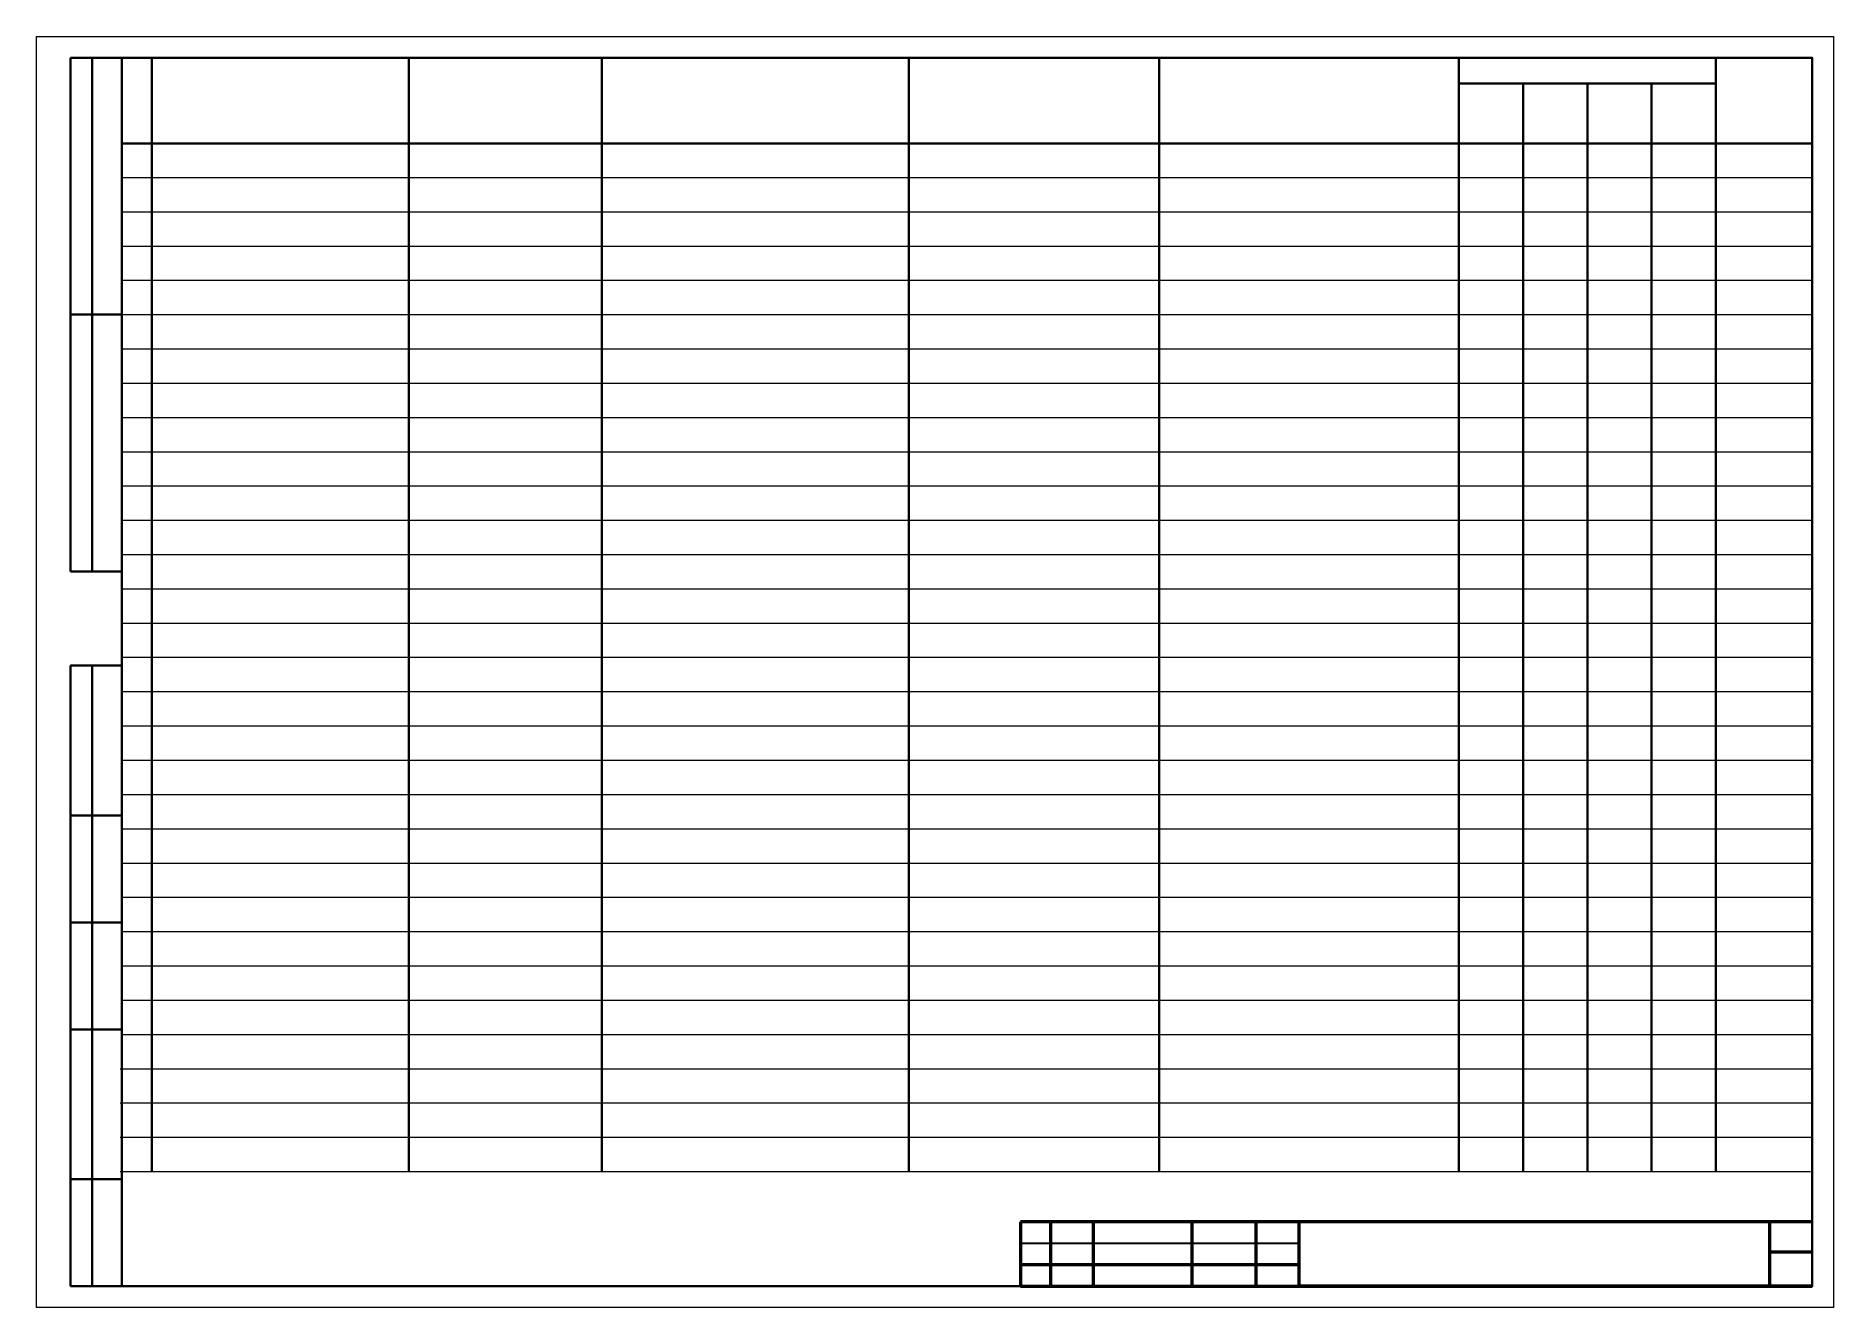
# Model space of a CAD drawing. Header units: millimetres. Extents: x 0 to 420, y 0 to 297.
import ezdxf

# ---------------------------------------------------------------- set-up
doc = ezdxf.new("R2010")
doc.units = ezdxf.units.MM
for name, pattern in [('K5LT32793', [0]), ('K5LT32794', [0]), ('K5LT32797', [0]), ('K5LT32798', [0]), ('K5LT32799', [0]), ('K5LT32800', [0]), ('K5LT_BASIC', [0]), ('K5LT_THIN', [0])]:
    doc.linetypes.add(name, pattern=pattern)
doc.layers.add('Системный слой', color=7, linetype='Continuous')

# ---------------------------------------------------------------- blocks, each defined once
blk = doc.blocks.new('U2')
at = {"color": 7, "linetype": 'K5LT_THIN', "lineweight": 18}
for p, q in [((0, 0), (0, 297)), ((0, 297), (420, 297)), ((420, 297), (420, 0)), ((420, 0), (0, 0))]:
    blk.add_line(p, q, dxfattribs=at)
at = {"color": 150, "linetype": 'K5LT_BASIC', "lineweight": 40, "true_color": 0x0080ff}
for p, q in [((20, 5), (20, 292)), ((20, 292), (415, 292)), ((415, 292), (415, 5)), ((415, 5), (20, 5))]:
    blk.add_line(p, q, dxfattribs=at)

msp = doc.modelspace()

# ---------------------------------------------------------------- linework, layer by layer
at = {"layer": 'Системный слой', "color": 160, "linetype": 'K5LT32799', "lineweight": 35, "true_color": 0x003fff}
for p, q in [((8, 172), (8, 292)), ((8, 292), (20, 292)), ((13, 172), (13, 292)), ((20, 292), (20, 172)), ((20, 292), (20, 278)), ((90, 292), (20, 292)), ((8, 232), (20, 232)), ((8, 172), (20, 172)), ((8, 5), (8, 150)), ((20, 150), (8, 150)), ((13, 5), (13, 150)), ((20, 150), (20, 5)), ((20, 115), (8, 115)), ((20, 90), (8, 90)), ((20, 65), (8, 65)), ((415, 5), (415, 60)), ((20, 30), (8, 30)), ((20, 5), (8, 5))]:
    msp.add_line(p, q, dxfattribs=at)
at = {"layer": 'Системный слой', "color": 20, "linetype": 'K5LT32797', "lineweight": 35, "true_color": 0xff3f00}
for p, q in [((27.01, 292), (27.01, 31.71)), ((87.07, 292), (87.07, 31.71)), ((132.12, 292), (132.12, 31.71)), ((203.88, 292), (203.88, 31.71)), ((262.36, 292), (262.36, 31.71)), ((332.43, 292), (332.43, 31.71)), ((392.5, 292), (392.5, 31.71)), ((332.43, 285.99), (392.5, 285.99)), ((347.45, 285.99), (347.45, 31.71)), ((362.47, 285.99), (362.47, 31.71)), ((377.48, 285.99), (377.48, 31.71)), ((415, 271.98), (20, 271.98))]:
    msp.add_line(p, q, dxfattribs=at)
at = {"layer": 'Системный слой', "color": 6, "linetype": 'K5LT32800', "lineweight": 20, "true_color": 0xff00ff}
for p, q in [((415, 263.97), (20, 263.97)), ((415, 255.96), (20, 255.96)), ((415, 247.95), (20, 247.95)), ((415, 239.94), (20, 239.94)), ((415, 231.93), (20, 231.93)), ((415, 223.92), (20, 223.92)), ((415, 215.92), (20, 215.92)), ((415, 207.91), (20, 207.91)), ((415, 199.9), (20, 199.9)), ((415, 191.89), (20, 191.89)), ((415, 183.88), (20, 183.88)), ((415, 175.87), (20, 175.87)), ((415, 167.86), (20, 167.86)), ((415, 159.85), (20, 159.85)), ((415, 151.85), (20, 151.85)), ((415, 143.84), (20, 143.84)), ((415, 135.83), (20, 135.83)), ((415, 127.82), (20, 127.82)), ((415, 119.81), (20, 119.81)), ((415, 111.8), (20, 111.8)), ((415, 103.79), (20, 103.79)), ((415, 95.78), (20, 95.78)), ((415, 87.77), (20, 87.77)), ((415, 79.77), (20, 79.77)), ((415, 71.76), (20, 71.76)), ((415, 63.75), (20, 63.75)), ((415, 63.75), (20, 63.75)), ((414.59, 55.74), (19.59, 55.74)), ((415, 55.74), (20, 55.74)), ((414.59, 47.73), (19.59, 47.73)), ((415, 47.73), (20, 47.73)), ((414.59, 39.72), (19.59, 39.72)), ((415, 39.72), (20, 39.72)), ((414.59, 31.71), (19.59, 31.71))]:
    msp.add_line(p, q, dxfattribs=at)
at = {"layer": 'Системный слой', "color": 5, "linetype": 'K5LT32793', "lineweight": 53, "true_color": 0x0000ff}
for p, q in [((230, 20), (230, 5)), ((415, 20), (230, 20)), ((415, 20), (230, 20)), ((237, 20), (237, 5)), ((247, 20), (247, 5)), ((270, 20), (270, 5)), ((285, 20), (285, 5)), ((295, 20), (295, 5)), ((405, 20), (405, 5)), ((405, 13), (415, 13)), ((295, 10), (230, 10)), ((230, 5), (415, 5)), ((415, 5), (295, 5))]:
    msp.add_line(p, q, dxfattribs=at)
at = {"layer": 'Системный слой', "color": 4, "linetype": 'K5LT32794', "lineweight": 30, "true_color": 0x00ffff}
msp.add_line((295, 15), (230, 15), dxfattribs=at)
at = {"layer": 'Системный слой', "color": 1, "linetype": 'K5LT32798', "true_color": 0xff0000, "const_width": 0.2}
msp.add_lwpolyline([(0, 0), (420, 0), (420, 297), (0, 297), (0, 0)], dxfattribs=at)
at = {"layer": 'Системный слой', "color": 160, "linetype": 'K5LT32799', "true_color": 0x003fff, "const_width": 0.35}
msp.add_lwpolyline([(20, 5), (415, 5), (415, 292), (20, 292), (20, 5)], dxfattribs=at)

# ---------------------------------------------------------------- block references
msp.add_blockref('U2', (0, 0))

doc.saveas('drawing.dxf')
